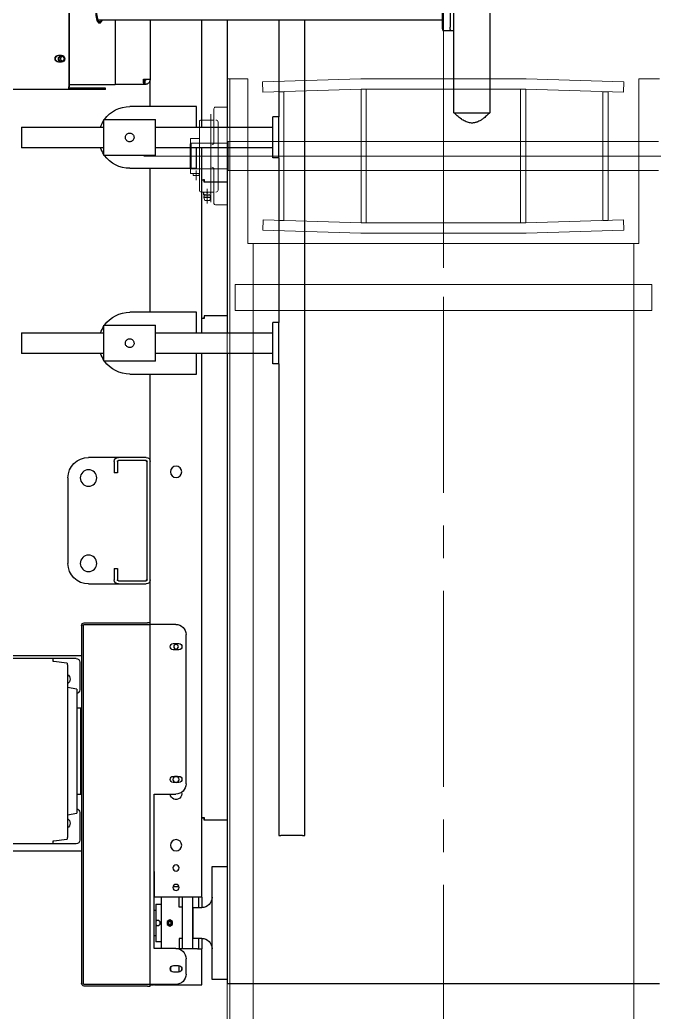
# Model space of a CAD drawing. Header units: millimetres. Extents: x 163705 to 1616509, y 81827 to 302547.
# Drawn here: x 597962 to 598578, y 147198 to 148163 of the extents above; entities that cross this region are included whole.
import ezdxf

# ---------------------------------------------------------------- set-up
doc = ezdxf.new("R2010")
doc.units = ezdxf.units.MM
doc.header["$LTSCALE"] = 10
doc.linetypes.add('CENTER2', pattern=[28.575, 19.05, -3.175, 3.175, -3.175])
doc.layers.add('1-中心线', color=1, linetype='CENTER2', lineweight=0)
doc.layers.add('1-设备轮廓', color=2, linetype='Continuous', lineweight=18)

# ---------------------------------------------------------------- blocks, each defined once
blk = doc.blocks.new('A$Ce0621208')
for p, q in [((-1039.06, 993.69), (-1039.06, 366.85)), ((-1039.06, 867.69), (-1039.06, 332.26)), ((-1114.06, 815.05), (-1114.06, 795.05)), ((-1053.06, 814.05), (-1053.06, 396.05)), ((-1025.06, 814.05), (-1025.06, 396.05)), ((-1114.06, 795.05), (-954.06, 795.05)), ((-954.06, 415.05), (-954.06, 795.05)), ((-954.06, 790.05), (1649.79, 790.05)), ((-1114.05, 685.34), (-1111.11, 780.34)), ((-1101.11, 780.05), (-1111.11, 780.34)), ((-1104.06, 685.05), (-1101.11, 780.05)), ((-977, 780.05), (-967, 780.34)), ((-974.06, 685.05), (-977, 780.05)), ((-964.06, 685.34), (-967, 780.34)), ((-1114.06, 685.05), (-1114.06, 525.05)), ((-1104.06, 685.05), (-1104.06, 525.05)), ((-974.06, 685.05), (-974.06, 525.05)), ((-964.06, 685.05), (-964.06, 525.05)), ((-1147.59, 605.05), (-930.52, 605.05)), ((-1114.05, 524.75), (-1111.11, 429.38)), ((-1104.06, 525.05), (-1101.11, 429.68)), ((-974.06, 525.05), (-977, 430.05)), ((-964.06, 524.75), (-967, 429.75)), ((-1101.11, 429.68), (-1111.11, 429.38)), ((-977, 430.05), (-967, 429.75)), ((-1114.06, 395.05), (-1114.06, 415.05)), ((-1114.06, 415.05), (-954.06, 415.05)), ((-954.06, 420.05), (1649.79, 420.05)), ((1899.79, 397.55), (-1114.06, 397.55)), ((-1053.06, 396.05), (-1052.06, 395.05)), ((-1025.06, 396.05), (-1053.06, 396.05)), ((-1025.06, 396.05), (-1026.06, 395.05)), ((1899.79, 395.05), (-1114.06, 395.05)), ((-991.56, 395.05), (-1086.56, 395.05)), ((-1086.56, 395.05), (-1086.56, 383.55)), ((-1006.06, 386.05), (-1072.06, 386.05)), ((-1026.06, 395.05), (-1052.06, 395.05)), ((-1051.56, 395.05), (-1051.56, 360.05)), ((-1026.56, 395.05), (-1026.56, 360.05)), ((-991.56, 395.05), (-991.56, 383.55)), ((-1051.97, 382.05), (-1085.06, 382.05)), ((-998.39, 379.05), (-1079.72, 379.05)), ((-1074.06, 382.05), (-1074.06, 369.55)), ((-993.06, 382.05), (-1026.14, 382.05)), ((-994.33, 379.05), (-1010.93, 379.05)), ((-1004.06, 382.05), (-1004.06, 369.55)), ((-1004.06, 382.05), (-1004.06, 375.85)), ((-1004.06, 382.05), (-1004.06, 375.85)), ((-1004.06, 381.07), (-1004.06, 382.05)), ((-1004.06, 381.07), (-1004.06, 375.85)), ((-1003.76, 379.05), (-1004.06, 378.75)), ((-1004.06, 378.75), (-1004.06, 372.35)), ((-1004.06, 378.75), (-1004.06, 372.35)), ((-1004.06, 377.57), (-1004.06, 378.58)), ((-1004.06, 377.57), (-1004.06, 372.35)), ((-1001.71, 379.05), (-1003.76, 379.05)), ((-1000.4, 378.35), (-1000.4, 372.75)), ((-998.66, 378.85), (-998.66, 372.25)), ((-995.96, 377.95), (-998.66, 378.85)), ((-995.96, 377.95), (-995.96, 373.15)), ((-995.96, 377.95), (-995.96, 373.15)), ((-995.96, 377.95), (-995.96, 373.15)), ((-995.96, 377.95), (-995.96, 373.15)), ((-1005.56, 368.05), (-1072.56, 368.05)), ((-1056.06, 368.05), (-1056.06, 359.25)), ((-1022.06, 368.05), (-1022.06, 359.25)), ((-1020.06, 367.85), (-1022.06, 367.85)), ((-1020.06, 367.85), (-1020.06, 361.85)), ((-992.96, 375.55), (-1007.06, 375.55)), ((-1004.06, 372.35), (-1003.76, 372.05)), ((-1001.71, 372.05), (-1003.76, 372.05)), ((-995.96, 373.15), (-998.66, 372.25)), ((-1022.06, 359.25), (-1056.06, 359.25)), ((-1051.56, 360.05), (-1050.56, 359.05)), ((-1051.56, 360.05), (-1026.56, 360.05)), ((-1027.56, 359.05), (-1050.56, 359.05)), ((-1026.56, 360.05), (-1027.56, 359.05)), ((-1015.72, 364.85), (-1025.06, 364.85)), ((-1020.06, 361.85), (-1022.06, 361.85))]:
    blk.add_line(p, q)
for points in [[(-914.06, 807.55), (-889.06, 807.55), (-889.06, 402.55), (-914.06, 402.55)], [(-976.56, 765.05), (-976.56, 760.05), (-1101.56, 760.05), (-1101.56, 765.05)], [(-974.06, 685.05), (-974.06, 680.05), (-1104.06, 680.05), (-1104.06, 685.05)], [(-974.06, 525.05), (-974.06, 530.05), (-1104.06, 530.05), (-1104.06, 525.05)], [(-976.56, 445.05), (-976.56, 450.05), (-1101.56, 450.05), (-1101.56, 445.05)]]:
    blk.add_lwpolyline(points, close=True)
for centre, radius, start, end in [((-1072.06, 384.05), 2, 90, 180), ((-1006.06, 384.05), 2, 0, 90), ((-1085.06, 383.55), 1.5, 180, 270), ((-1051.97, 380.05), 2, 0, 90), ((-1026.14, 380.05), 2, 90, 180), ((-1001.41, 377.3), 2.64, 138.589, 221.411), ((-1004.36, 377.3), 2.64, 318.589, 41.411), ((-998.26, 383.95), 6, 234.807, 249.039), ((-998.66, 375.55), 3.3, 90, 121.953), ((-993.06, 383.55), 1.5, 270, 0), ((-1072.56, 369.55), 1.5, 180, 270), ((-1005.56, 369.55), 1.5, 270, 0), ((-1001.41, 373.8), 2.64, 138.22, 221.411), ((-1004.36, 373.8), 2.64, 318.589, 41.411), ((-998.26, 367.14), 6, 110.961, 125.192), ((-1000.62, 371.95), 0.8, 61.408, 77.796), ((-998.66, 375.55), 3.3, 238.047, 270)]:
    blk.add_arc(centre, radius, start, end)
at = {"layer": '1-中心线'}
for p, q in [((-1039.06, 313.92), (-1039.06, 1030.98)), ((-1187.96, 605.05), (1951.97, 605.05))]:
    blk.add_line(p, q, dxfattribs=at)
blk = doc.blocks.new('G$C126DDED6')
at = {"rotation": 90}
blk.add_blockref('A$Ce0621208', (1640.05, 2164.12), dxfattribs=at)
blk = doc.blocks.new('11')
at = {"lineweight": 25}
for p, q in [((1524.49, -990.89), (1524.49, -522.21)), ((2074.49, -841.32), (2074.49, -1002.57)), ((2264.49, -841.32), (2264.49, -1002.57)), ((2077.49, -974.85), (2077.49, -916.85)), ((2257.49, -974.85), (2257.49, -916.85)), ((1560.99, -944.32), (1560.99, -1024.32)), ((1560.99, -944.32), (1579.72, -944.32)), ((1579.72, -944.32), (1580.99, -944.32)), ((1580.99, -1024.32), (1580.99, -944.32)), ((1760.99, -944.32), (1760.99, -1024.32)), ((1760.99, -944.32), (1779.72, -944.32)), ((1779.72, -944.32), (1780.99, -944.32)), ((1780.99, -1024.32), (1780.99, -944.32)), ((1490.99, -980.13), (1490.99, -982.98)), ((1497.99, -982.98), (1497.99, -980.13)), ((2080.25, -974.85), (2077.49, -974.85)), ((2077.49, -997.25), (2077.49, -974.85)), ((2081.84, -988.17), (2080.43, -975.53)), ((2254.54, -975.53), (2253.13, -988.17)), ((2257.49, -974.85), (2254.73, -974.85)), ((2257.49, -997.25), (2257.49, -974.85)), ((1156.99, -990.11), (1521.99, -990.11)), ((1156.99, -990.58), (1521.99, -990.58)), ((1519.49, -990.58), (1519.49, -996.28)), ((1522.99, -1025.65), (1522.99, -990.89)), ((1524.49, -1025.65), (1524.49, -990.89)), ((1901.99, -989.32), (1984.99, -989.32)), ((2083.58, -988.85), (2082.03, -988.85)), ((2083.58, -988.85), (2094.02, -988.85)), ((2094.02, -988.85), (2104.45, -988.85)), ((2104.45, -988.85), (2106.57, -988.85)), ((2107.29, -997.85), (2105.69, -988.85)), ((2106.57, -988.85), (2228.41, -988.85)), ((2229.29, -988.85), (2227.69, -997.85)), ((2228.41, -988.85), (2230.53, -988.85)), ((2230.53, -988.85), (2240.96, -988.85)), ((2240.96, -988.85), (2251.39, -988.85)), ((2252.95, -988.85), (2251.39, -988.85)), ((1519.49, -996.28), (1519.49, -1005.1)), ((2045.24, -1002.57), (2393.24, -1002.57)), ((2081.09, -1000.85), (2107.89, -1000.85)), ((2107.29, -997.85), (2120.54, -997.85)), ((2120.54, -997.85), (2214.43, -997.85)), ((2125.49, -997.85), (2125.49, -1001.57)), ((2125.49, -1001.57), (2126.27, -1002.35)), ((2125.49, -1001.57), (2209.49, -1001.57)), ((2126.27, -1002.35), (2208.71, -1002.35)), ((2150.03, -1002.35), (2150.03, -1002.57)), ((2184.95, -1002.57), (2184.95, -1002.35)), ((2208.71, -1002.35), (2209.49, -1001.57)), ((2209.49, -1001.57), (2209.49, -997.85)), ((2214.43, -997.85), (2227.69, -997.85)), ((2227.09, -1000.85), (2253.89, -1000.85)), ((1519.49, -1005.1), (1519.49, -1034.77)), ((1881.99, -1038.32), (1881.99, -1009.32)), ((2004.99, -1009.32), (2004.99, -1038.32)), ((2042.74, -1005.07), (2042.74, -1066.57)), ((2044.24, -1005.07), (2044.24, -1066.57)), ((2045.24, -1004.07), (2393.24, -1004.07)), ((2394.24, -1066.57), (2394.24, -1005.07)), ((2395.74, -1066.57), (2395.74, -1005.07)), ((1456.99, -1352.93), (1456.99, -1018.4)), ((1459.49, -1019.94), (1459.49, -1018.95)), ((1524.49, -1025.65), (1522.99, -1025.65)), ((1553.49, -1024.32), (1553.49, -1074.32)), ((1588.49, -1024.32), (1553.49, -1024.32)), ((1588.49, -1074.32), (1588.49, -1024.32)), ((1753.49, -1024.32), (1753.49, -1074.32)), ((1788.49, -1024.32), (1753.49, -1024.32)), ((1788.49, -1074.32), (1788.49, -1024.32)), ((1456.99, -1035.11), (1519.49, -1035.11)), ((1519.49, -1034.77), (1519.49, -1035.11)), ((1519.49, -1063.51), (1519.49, -1035.11)), ((1881.99, -1065.32), (1881.99, -1038.32)), ((1884.99, -1065.32), (1884.99, -1038.32)), ((1885.99, -1034.32), (1896.99, -1034.32)), ((1885.99, -1037.32), (1896.99, -1037.32)), ((1896.99, -1037.32), (1896.99, -1034.32)), ((1989.99, -1034.32), (2000.99, -1034.32)), ((1989.99, -1034.32), (1989.99, -1037.32)), ((1989.99, -1037.32), (2000.99, -1037.32)), ((2001.99, -1038.32), (2001.99, -1065.32)), ((2004.99, -1038.32), (2004.99, -1065.32)), ((1540.99, -1114.32), (1540.99, -1049.32)), ((1600.99, -1049.32), (1600.99, -1114.32)), ((1740.99, -1114.32), (1740.99, -1049.32)), ((1800.99, -1049.32), (1800.99, -1114.32)), ((1456.99, -1069.32), (1514.49, -1069.32)), ((1514.49, -1062.78), (1514.49, -1069.32)), ((1540.99, -1069.32), (1514.49, -1069.32)), ((1515.49, -1064.32), (1515.49, -1063.62)), ((1519.49, -1064.32), (1515.49, -1064.32)), ((1519.49, -1063.51), (1516.34, -1063.51)), ((1519.49, -1064.32), (1519.49, -1063.51)), ((1740.99, -1069.32), (1600.99, -1069.32)), ((1885.99, -1069.32), (1800.99, -1069.32)), ((1884.99, -1065.32), (1885.99, -1065.32)), ((1885.99, -1066.32), (1885.99, -1065.32)), ((2000.99, -1066.32), (1885.99, -1066.32)), ((2000.99, -1069.32), (1885.99, -1069.32)), ((2000.99, -1065.32), (2000.99, -1066.32)), ((2000.99, -1065.32), (2001.99, -1065.32)), ((2044.24, -1069.32), (2000.99, -1069.32)), ((2042.74, -1069.07), (2042.74, -1066.57)), ((2044.24, -1069.07), (2042.74, -1069.07)), ((2044.24, -1066.57), (2044.24, -1069.07)), ((2394.24, -1069.07), (2044.24, -1069.07)), ((2044.24, -1070.07), (2044.24, -1069.07)), ((2044.24, -1094.07), (2044.24, -1070.07)), ((2394.24, -1069.07), (2394.24, -1066.57)), ((2395.74, -1069.07), (2394.24, -1069.07)), ((2394.24, -1070.07), (2394.24, -1069.07)), ((2394.49, -1069.32), (2394.24, -1069.32)), ((2394.24, -1094.07), (2394.24, -1070.07)), ((2394.49, -1069.32), (2394.49, -1072.32)), ((2395.74, -1066.57), (2395.74, -1069.07)), ((1588.49, -1074.32), (1553.49, -1074.32)), ((1560.99, -1074.32), (1560.99, -1188.32)), ((1580.99, -1188.32), (1580.99, -1074.32)), ((1788.49, -1074.32), (1753.49, -1074.32)), ((1760.99, -1074.32), (1760.99, -1188.32)), ((1780.99, -1188.32), (1780.99, -1074.32)), ((2359.24, -1073.07), (2209.24, -1073.07)), ((2209.24, -1073.07), (2209.24, -1094.07)), ((2284.49, -1073.32), (2284.49, -1073.07)), ((2309.49, -1073.32), (2284.49, -1073.32)), ((2309.49, -1115.32), (2309.49, -1073.32)), ((2316.21, -1074.82), (2316.21, -1080.32)), ((2316.21, -1074.82), (2332.66, -1074.82)), ((2321.99, -1073.07), (2321.99, -1074.82)), ((2332.66, -1074.82), (2336.32, -1074.82)), ((2336.32, -1074.82), (2352.77, -1074.82)), ((2346.99, -1074.82), (2346.99, -1073.07)), ((2352.77, -1080.32), (2352.77, -1074.82)), ((2359.24, -1094.07), (2359.24, -1073.07)), ((2394.49, -1072.32), (2394.24, -1072.32)), ((2394.49, -1073.32), (2394.24, -1073.32)), ((2394.49, -1073.32), (2394.49, -1072.32)), ((2394.49, -1073.32), (2394.49, -1115.32)), ((2359.24, -1080.32), (2309.49, -1080.32)), ((2331.55, -1088.32), (2333.02, -1085.77)), ((2333.02, -1090.87), (2331.55, -1088.32)), ((2333.02, -1085.77), (2335.96, -1085.77)), ((2335.96, -1085.77), (2337.44, -1088.32)), ((2337.44, -1088.32), (2335.96, -1090.87)), ((2062.99, -1091.57), (2062.99, -1097.07)), ((2068.99, -1097.07), (2068.99, -1091.57)), ((2191.99, -1091.57), (2191.99, -1097.07)), ((2197.99, -1097.07), (2197.99, -1091.57)), ((2298.87, -1091.54), (2298.87, -1097.1)), ((2319.26, -1097.32), (2309.49, -1097.32)), ((2319.26, -1100.18), (2319.26, -1097.32)), ((2335.96, -1090.87), (2333.02, -1090.87)), ((2349.73, -1100.18), (2349.73, -1097.32)), ((2349.73, -1097.32), (2359.49, -1097.32)), ((2359.49, -1115.32), (2359.49, -1096.29)), ((2375.74, -1091.82), (2375.74, -1096.82)), ((2381.99, -1097.32), (2375.78, -1097.32)), ((2381.99, -1098.07), (2381.99, -1097.32)), ((2382.24, -1096.82), (2382.24, -1091.82)), ((2199.24, -1104.07), (2054.24, -1104.07)), ((2309.49, -1100.18), (2359.49, -1100.18)), ((2384.24, -1104.07), (2369.24, -1104.07)), ((1560.99, -1114.32), (1540.99, -1114.32)), ((1600.99, -1114.32), (1580.99, -1114.32)), ((1760.99, -1114.32), (1740.99, -1114.32)), ((1800.99, -1114.32), (1780.99, -1114.32)), ((2309.49, -1110.32), (2359.49, -1110.32)), ((2309.49, -1119.32), (2309.49, -1115.32)), ((2309.49, -1116.32), (2319.49, -1116.32)), ((2319.49, -1110.83), (2319.49, -1119.32)), ((2349.49, -1110.83), (2319.49, -1110.83)), ((2321.99, -1110.32), (2321.99, -1110.83)), ((2346.99, -1110.83), (2346.99, -1110.32)), ((2349.49, -1119.32), (2349.49, -1110.83)), ((2349.49, -1116.32), (2359.49, -1116.32)), ((2359.49, -1115.32), (2359.49, -1119.32)), ((2394.49, -1115.32), (2394.49, -1119.32)), ((1560.99, -1119.32), (1456.99, -1119.32)), ((1612.28, -1119.32), (1580.99, -1119.32)), ((1612.28, -1119.32), (1612.28, -1120.82)), ((1746.7, -1119.32), (1612.28, -1119.32)), ((1614.49, -1121.53), (1612.99, -1121.53)), ((1614.49, -1144.32), (1614.49, -1121.53)), ((1744.49, -1144.32), (1744.49, -1121.53)), ((1744.49, -1121.53), (1745.99, -1121.53)), ((1760.99, -1119.32), (1746.7, -1119.32)), ((1746.7, -1119.32), (1746.7, -1120.82)), ((2232.28, -1119.32), (1780.99, -1119.32)), ((2232.28, -1119.32), (2232.28, -1120.82)), ((2309.49, -1119.32), (2232.28, -1119.32)), ((2234.49, -1121.53), (2232.99, -1121.53)), ((2234.49, -1144.32), (2234.49, -1121.53)), ((2309.49, -1119.32), (2319.49, -1119.32)), ((2349.49, -1119.32), (2359.49, -1119.32)), ((2394.49, -1119.32), (2359.49, -1119.32)), ((2279.49, -1129.32), (2279.49, -1144.32)), ((2389.49, -1129.32), (2279.49, -1129.32)), ((2389.49, -1144.32), (2389.49, -1129.32)), ((1560.99, -1144.32), (1456.99, -1144.32)), ((1760.99, -1144.32), (1580.99, -1144.32)), ((2334.49, -1144.32), (1780.99, -1144.32)), ((2393.49, -1144.32), (2334.49, -1144.32)), ((2393.49, -1563.94), (2393.49, -1144.32)), ((1456.99, -1194.32), (1550.99, -1194.32)), ((1550.99, -1194.32), (1550.99, -1188.32)), ((1590.99, -1188.32), (1550.99, -1188.32)), ((1590.99, -1194.32), (1550.99, -1194.32)), ((1590.99, -1194.32), (1590.99, -1188.32)), ((1590.99, -1194.32), (1750.99, -1194.32)), ((1750.99, -1194.32), (1750.99, -1188.32)), ((1790.99, -1188.32), (1750.99, -1188.32)), ((1790.99, -1194.32), (1750.99, -1194.32)), ((1790.99, -1194.32), (1790.99, -1188.32)), ((1790.99, -1194.32), (2249.49, -1194.32)), ((2249.49, -1194.32), (2249.49, -1196.32)), ((2249.49, -1217.32), (2249.49, -1196.32)), ((2249.49, -1219.32), (1456.99, -1219.32)), ((2249.49, -1217.32), (2249.49, -1219.32)), ((1214.99, -1352.93), (1463.99, -1352.93)), ((1466.99, -1353.85), (1466.99, -1361.46)), ((1546.99, -1364.31), (1131.99, -1364.31)), ((1214.99, -1360.54), (1463.99, -1360.54)), ((1466.99, -1361.46), (1466.99, -1364.31)), ((1131.99, -1399.31), (1546.99, -1399.31))]:
    blk.add_line(p, q, dxfattribs=at)
for points in [[(1494.49, -980.09), (1493.46, -980.27), (1492.55, -980.77), (1491.87, -981.53), (1491.51, -982.47), (1491.51, -983.47), (1491.87, -984.41), (1492.55, -985.17), (1493.46, -985.67), (1494.49, -985.85), (1495.53, -985.67), (1496.44, -985.17), (1497.11, -984.41), (1497.47, -983.47), (1497.47, -982.47), (1497.11, -981.53), (1496.44, -980.77), (1495.53, -980.27), (1494.49, -980.09)], [(1494.49, -980.75), (1493.54, -980.94), (1492.72, -981.45), (1492.18, -982.22), (1491.99, -983.13), (1492.18, -984.04), (1492.72, -984.81), (1493.54, -985.33), (1494.49, -985.51), (1495.45, -985.33), (1496.26, -984.81), (1496.8, -984.04), (1496.99, -983.13), (1496.8, -982.22), (1496.26, -981.45), (1495.45, -980.94), (1494.49, -980.75)], [(1524.49, -990.89), (1524.44, -990.74), (1524.3, -990.59), (1524.07, -990.46), (1523.76, -990.34), (1523.38, -990.24), (1522.95, -990.17), (1522.48, -990.13), (1521.99, -990.11)], [(1522.99, -990.89), (1522.97, -990.83), (1522.92, -990.77), (1522.82, -990.72), (1522.7, -990.67), (1522.55, -990.63), (1522.37, -990.6), (1522.19, -990.58), (1521.99, -990.58)], [(1456.99, -1022.21), (1457.25, -1022.12), (1458.42, -1021.65), (1459.28, -1021.11), (1459.81, -1020.53), (1459.99, -1019.94), (1459.81, -1019.34), (1459.28, -1018.77), (1458.42, -1018.23), (1457.25, -1017.75), (1455.82, -1017.35), (1454.17, -1017.03), (1452.37, -1016.82), (1450.46, -1016.71), (1448.52, -1016.71), (1446.62, -1016.82), (1444.81, -1017.03), (1443.16, -1017.35), (1441.73, -1017.75), (1440.56, -1018.23), (1439.7, -1018.77), (1439.17, -1019.34), (1438.99, -1019.94)], [(1439.54, -1019.65), (1439.89, -1019.07), (1440.6, -1018.53), (1441.62, -1018.03), (1442.93, -1017.61), (1444.48, -1017.26), (1446.2, -1017.02), (1448.05, -1016.88), (1449.95, -1016.85), (1451.83, -1016.93), (1453.63, -1017.12), (1455.28, -1017.42), (1456.72, -1017.8), (1457.89, -1018.26), (1458.77, -1018.78), (1459.31, -1019.35), (1459.49, -1019.93), (1459.31, -1020.52), (1458.78, -1021.08), (1457.91, -1021.6), (1456.99, -1021.98)], [(1440.53, -1019.68), (1440.88, -1019.13), (1441.59, -1018.61), (1442.62, -1018.14), (1443.93, -1017.75), (1445.46, -1017.45), (1447.17, -1017.25), (1448.97, -1017.16), (1450.78, -1017.19), (1452.55, -1017.32), (1454.19, -1017.57), (1455.64, -1017.91), (1456.84, -1018.33), (1457.73, -1018.82), (1458.29, -1019.36), (1458.49, -1019.92), (1458.32, -1020.48), (1457.79, -1021.01), (1456.99, -1021.47)], [(2377.16, -1089.13), (2377.57, -1089.01), (2378.99, -1088.82)], [(2378.99, -1088.82), (2380.42, -1089.01), (2380.82, -1089.13)], [(1463.99, -1352.93), (1464.58, -1352.95), (1465.14, -1353), (1465.66, -1353.08), (1466.11, -1353.2), (1466.49, -1353.34), (1466.76, -1353.5), (1466.93, -1353.67), (1466.99, -1353.85)], [(1466.99, -1361.46), (1466.93, -1361.28), (1466.76, -1361.11), (1466.49, -1360.95), (1466.11, -1360.81), (1465.66, -1360.69), (1465.14, -1360.61), (1464.58, -1360.55), (1463.99, -1360.54)]]:
    blk.add_lwpolyline(points, dxfattribs=at)
for centre, radius in [((1901.99, -1009.32), 8), ((1984.99, -1009.32), 8), ((1895.99, -1094.32), 5.5), ((2258.99, -1094.32), 5.5), ((2334.49, -1088.32), 2.02), ((2334.49, -1088.32), 1.4), ((2065.99, -1094.32), 2.25), ((2194.99, -1094.32), 3), ((2280.99, -1094.32), 3), ((2299.99, -1094.32), 3)]:
    blk.add_circle(centre, radius, dxfattribs=at)
for centre, radius, start, end in [((1494.49, -980.26), 3.5, 2.17581, 177.82419), ((1494.49, -980.72), 3.5, 2.17581, 177.82419), ((1494.49, -982.85), 3.5, 182.17581, 357.82419), ((1494.45, -984.93), 2.48, 88.9804, 157.51565), ((1494.54, -984.93), 2.48, 22.48435, 91.0196), ((1901.99, -1009.32), 20, 90, 180), ((1984.99, -1009.32), 20, 0, 90), ((2097.49, -985.85), 5.5, 213.05573, 326.94427), ((2099.49, -987.32), 6, 194.74659, 210.10432), ((2237.49, -985.85), 5.5, 213.05573, 326.94427), ((2239.49, -987.32), 6, 194.74659, 210.10432), ((2045.24, -1005.07), 2.5, 90, 180), ((2081.09, -997.25), 3.6, 180, 270), ((2107.89, -997.25), 3.6, 270, 350.40593), ((2227.09, -997.25), 3.6, 189.59407, 270), ((2253.89, -997.25), 3.6, 270, 0), ((2393.24, -1005.07), 2.5, 0, 90), ((2045.24, -1005.07), 1, 90, 180), ((2393.24, -1005.07), 1, 0, 90), ((1570.99, -1049.32), 30, 109.47122, 123.55731), ((1570.99, -1049.32), 30, 56.44269, 70.52878), ((1770.99, -1049.32), 30, 109.47122, 123.55731), ((1770.99, -1049.32), 30, 56.44269, 70.52878), ((1570.99, -1049.32), 30, 125.68533, 180), ((1570.99, -1049.32), 30, 0, 54.31467), ((1770.99, -1049.32), 30, 125.68533, 180), ((1770.99, -1049.32), 30, 0, 54.31467), ((1885.99, -1038.32), 4, 90, 180), ((1885.99, -1038.32), 1, 90, 180), ((2000.99, -1038.32), 4, 0, 90), ((2000.99, -1038.32), 1, 0, 90), ((1885.99, -1065.32), 4, 180, 270), ((1885.99, -1065.32), 1, 180, 270), ((2000.99, -1065.32), 1, 270, 0), ((2000.99, -1065.32), 4, 270, 0), ((2065.99, -1091.57), 3, 0, 180), ((2194.99, -1091.57), 3, 0, 180), ((2208.99, -1094.32), 5.5, 254.85002, 87.39475), ((2378.99, -1091.82), 3.25, 0, 180), ((2054.24, -1094.07), 10, 180, 270), ((2065.99, -1097.07), 3, 180, 0), ((2194.99, -1097.07), 3, 180, 0), ((2199.24, -1094.07), 10, 270, 0), ((2369.24, -1094.07), 10, 180, 270), ((2378.99, -1096.82), 3.25, 180, 0), ((2384.24, -1094.07), 10, 270, 0), ((2378.99, -1094.32), 5.5, 250.59295, 289.40705), ((2309.49, -1119.32), 10, 270, 0), ((2359.49, -1119.32), 10, 180, 270)]:
    blk.add_arc(centre, radius, start, end, dxfattribs=at)
for centre, start_param, end_param in [((2080.25, -977.17), 5.497787, 6.283185), ((2254.73, -977.17), 0, 0.785398), ((2082.03, -986.53), 2.356194, 3.141593), ((2252.95, -986.53), 3.141593, 3.926991)]:
    blk.add_ellipse(centre, major_axis=(0, 2.32), ratio=0.111632, start_param=start_param, end_param=end_param, dxfattribs=at)
for points, knots in [([(1570.99, -1053.57), (1570.52, -1053.53), (1569.58, -1053.43), (1568.33, -1052.73), (1567.35, -1051.67), (1566.78, -1050.33), (1566.68, -1048.89), (1567.06, -1047.51), (1567.86, -1046.33), (1569.01, -1045.47), (1570.4, -1045.03), (1571.84, -1045.08), (1573.17, -1045.58), (1574.27, -1046.5), (1575.02, -1047.73), (1575.32, -1049.16), (1575.13, -1050.58), (1574.5, -1051.85), (1573.48, -1052.86), (1572.25, -1053.47), (1571.38, -1053.54), (1570.99, -1053.57)], [0, 0, 0, 0, 1.403579, 2.806217, 4.233469, 5.680209, 7.099249, 8.486255, 9.886899, 11.325041, 12.767223, 14.174394, 15.562365, 16.974101, 18.418175, 19.853155, 21.249386, 22.638598, 24.062294, 25.509219, 26.669433, 26.669433, 26.669433, 26.669433]), ([(1770.99, -1053.57), (1770.52, -1053.53), (1769.58, -1053.43), (1768.33, -1052.73), (1767.35, -1051.67), (1766.78, -1050.33), (1766.68, -1048.89), (1767.06, -1047.51), (1767.86, -1046.33), (1769.01, -1045.47), (1770.4, -1045.03), (1771.84, -1045.08), (1773.17, -1045.58), (1774.27, -1046.5), (1775.02, -1047.73), (1775.32, -1049.16), (1775.13, -1050.58), (1774.5, -1051.85), (1773.48, -1052.86), (1772.25, -1053.47), (1771.38, -1053.54), (1770.99, -1053.57)], [0, 0, 0, 0, 1.403579, 2.806217, 4.233469, 5.680209, 7.099249, 8.486255, 9.886899, 11.325041, 12.767223, 14.174394, 15.562365, 16.974101, 18.418175, 19.853155, 21.249386, 22.638598, 24.062294, 25.509219, 26.669433, 26.669433, 26.669433, 26.669433]), ([(1519.49, -1063.51), (1519.44, -1063.4), (1519.32, -1063.16), (1518.45, -1062.87), (1517.17, -1062.7), (1515.77, -1062.67), (1514.85, -1062.75), (1514.49, -1062.78)], [0, 0, 0, 0, 1.129236, 2.258471, 3.387686, 4.516901, 5.228922, 5.228922, 5.228922, 5.228922]), ([(1515.09, -1063.74), (1515.01, -1063.78), (1514.83, -1063.85), (1514.61, -1063.95), (1514.49, -1064.01)], [0, 0, 0, 0, 0.2997491, 0.654347, 0.654347, 0.654347, 0.654347]), ([(1514.49, -1065.32), (1514.64, -1065.3), (1514.92, -1065.26), (1515.25, -1065.01), (1515.45, -1064.68), (1515.48, -1064.44), (1515.49, -1064.32)], [0, 0, 0, 0, 0.449418, 0.832586, 1.215615, 1.566184, 1.566184, 1.566184, 1.566184]), ([(1514.49, -1069.32), (1515.06, -1069.27), (1516.19, -1069.15), (1517.69, -1068.28), (1518.82, -1067), (1519.41, -1065.6), (1519.47, -1064.68), (1519.49, -1064.32)], [0, 0, 0, 0, 1.693615, 3.387231, 5.080815, 6.774399, 7.84228, 7.84228, 7.84228, 7.84228]), ([(1515.07, -1063.75), (1515.18, -1063.71), (1515.42, -1063.62), (1515.77, -1063.55), (1516.1, -1063.51), (1516.26, -1063.51), (1516.34, -1063.51)], [0, 0, 0, 0, 0.278387, 0.586279, 0.925718, 1.298368, 1.298368, 1.298368, 1.298368]), ([(2336.32, -1074.82), (2336.48, -1075.02), (2336.8, -1075.43), (2336.97, -1076.05), (2337.01, -1076.7), (2336.9, -1077.36), (2336.49, -1078.11), (2335.85, -1078.68), (2335.06, -1079), (2334.21, -1079.05), (2333.39, -1078.82), (2332.7, -1078.33), (2332.2, -1077.64), (2332.01, -1076.99), (2331.98, -1076.34), (2332.09, -1075.68), (2332.39, -1075.13), (2332.62, -1074.87), (2332.66, -1074.82)], [0, 0, 0, 0, 0.738281, 1.582153, 1.868466, 2.705246, 3.541836, 4.383359, 5.228166, 6.06765, 6.90158, 7.738229, 8.581696, 9.425568, 9.711881, 10.548661, 11.385251, 11.579292, 11.579292, 11.579292, 11.579292]), ([(2336.32, -1074.82), (2336.47, -1075.01), (2336.77, -1075.39), (2336.99, -1076.1), (2337.01, -1076.83), (2336.81, -1077.54), (2336.43, -1078.16), (2335.88, -1078.64), (2335.22, -1078.95), (2334.49, -1079.06), (2333.77, -1078.95), (2333.1, -1078.64), (2332.56, -1078.16), (2332.17, -1077.54), (2331.97, -1076.83), (2331.99, -1076.1), (2332.21, -1075.39), (2332.51, -1075.01), (2332.66, -1074.82)], [0, 0, 0, 0, 0.722717, 1.445507, 2.172605, 2.896361, 3.619739, 4.342419, 5.065399, 5.788994, 6.512964, 7.237053, 7.960996, 8.684401, 9.406958, 10.133012, 10.857027, 11.580877, 11.580877, 11.580877, 11.580877]), ([(1546.99, -1399.29), (1547.8, -1398.44), (1549.6, -1396.55), (1552.01, -1393.71), (1553.98, -1390.96), (1555.24, -1388.73), (1555.99, -1387.03), (1556.44, -1385.67), (1556.76, -1384.4), (1556.97, -1382.98), (1557.02, -1381.35), (1556.83, -1379.48), (1556.3, -1377.37), (1555.16, -1374.63), (1553.06, -1371.25), (1550.18, -1367.71), (1548, -1365.41), (1547, -1364.36)], [0, 0, 0, 0, 3.549141, 7.823226, 11.167423, 13.686395, 15.494679, 16.729368, 17.987473, 19.420151, 21.034176, 22.866188, 25.017621, 27.566205, 31.728638, 36.911306, 41.241295, 41.241295, 41.241295, 41.241295]), ([(1546.99, -1364.37), (1546.99, -1364.36), (1546.99, -1364.33), (1546.99, -1364.81), (1546.99, -1365.78), (1546.99, -1367.22), (1546.99, -1369.08), (1546.99, -1371.28), (1546.99, -1373.81), (1546.99, -1376.53), (1546.99, -1379.44), (1546.99, -1382.38), (1546.99, -1385.34), (1546.99, -1388.17), (1546.99, -1390.84), (1546.99, -1393.24), (1546.99, -1395.32), (1546.99, -1397.19), (1546.99, -1398.01), (1546.99, -1398.46)], [0, 0, 0, 0, 1.015884, 3.079953, 5.085849, 7.149917, 9.155813, 11.21988, 13.225777, 15.289845, 17.295742, 19.35981, 21.365708, 23.429776, 25.435673, 27.499742, 29.505638, 31.569705, 34.108011, 34.108011, 34.108011, 34.108011]), ([(1546.99, -1398.46), (1546.99, -1398.72), (1546.99, -1399.22), (1546.99, -1399.26), (1546.99, -1399.28)], [0, 0, 0, 0, 0.4374202, 0.8265631, 0.8265631, 0.8265631, 0.8265631])]:
    blk.add_open_spline(points, degree=3, knots=knots, dxfattribs=at)
for points in [[(1612.28, -1119.32), (1612.26, -1119.36), (1612.21, -1119.43), (1612.14, -1120.01), (1612.06, -1120.84), (1612.02, -1121.49), (1611.99, -1121.82)], [(1612.28, -1120.82), (1612.26, -1120.84), (1612.21, -1120.87), (1612.14, -1121.1), (1612.06, -1121.43), (1612.02, -1121.69), (1611.99, -1121.82)], [(1611.99, -1121.82), (1612.32, -1121.8), (1612.97, -1121.75), (1613.8, -1121.67), (1614.38, -1121.6), (1614.45, -1121.55), (1614.49, -1121.53)], [(1611.99, -1121.82), (1612.12, -1121.8), (1612.38, -1121.75), (1612.72, -1121.67), (1612.95, -1121.6), (1612.98, -1121.55), (1612.99, -1121.53)], [(1744.49, -1121.53), (1744.53, -1121.55), (1744.6, -1121.6), (1745.18, -1121.67), (1746.01, -1121.75), (1746.66, -1121.8), (1746.99, -1121.82)], [(1745.99, -1121.53), (1746.01, -1121.55), (1746.04, -1121.6), (1746.27, -1121.67), (1746.6, -1121.75), (1746.86, -1121.8), (1746.99, -1121.82)], [(1746.99, -1121.82), (1746.97, -1121.49), (1746.92, -1120.84), (1746.85, -1120.01), (1746.77, -1119.43), (1746.72, -1119.36), (1746.7, -1119.32)], [(1746.99, -1121.82), (1746.97, -1121.69), (1746.92, -1121.43), (1746.85, -1121.1), (1746.77, -1120.87), (1746.72, -1120.84), (1746.7, -1120.82)], [(2232.28, -1119.32), (2232.26, -1119.36), (2232.21, -1119.43), (2232.14, -1120.01), (2232.06, -1120.84), (2232.02, -1121.49), (2231.99, -1121.82)], [(2232.28, -1120.82), (2232.26, -1120.84), (2232.21, -1120.87), (2232.14, -1121.1), (2232.06, -1121.43), (2232.02, -1121.69), (2231.99, -1121.82)], [(2231.99, -1121.82), (2232.32, -1121.8), (2232.97, -1121.75), (2233.8, -1121.67), (2234.38, -1121.6), (2234.45, -1121.55), (2234.49, -1121.53)], [(2231.99, -1121.82), (2232.12, -1121.8), (2232.38, -1121.75), (2232.72, -1121.67), (2232.95, -1121.6), (2232.98, -1121.55), (2232.99, -1121.53)]]:
    blk.add_open_spline(points, degree=3, dxfattribs=at)

msp = doc.modelspace()

# ---------------------------------------------------------------- block references
at = {"xscale": -1, "rotation": 89.99999999999993}
msp.add_blockref('11', (597019.46, 149619.282), dxfattribs=at)
at = {"layer": '1-设备轮廓', "rotation": 180}
msp.add_blockref('G$C126DDED6', (599408.592, 149155.24), dxfattribs=at)

doc.saveas('drawing.dxf')
